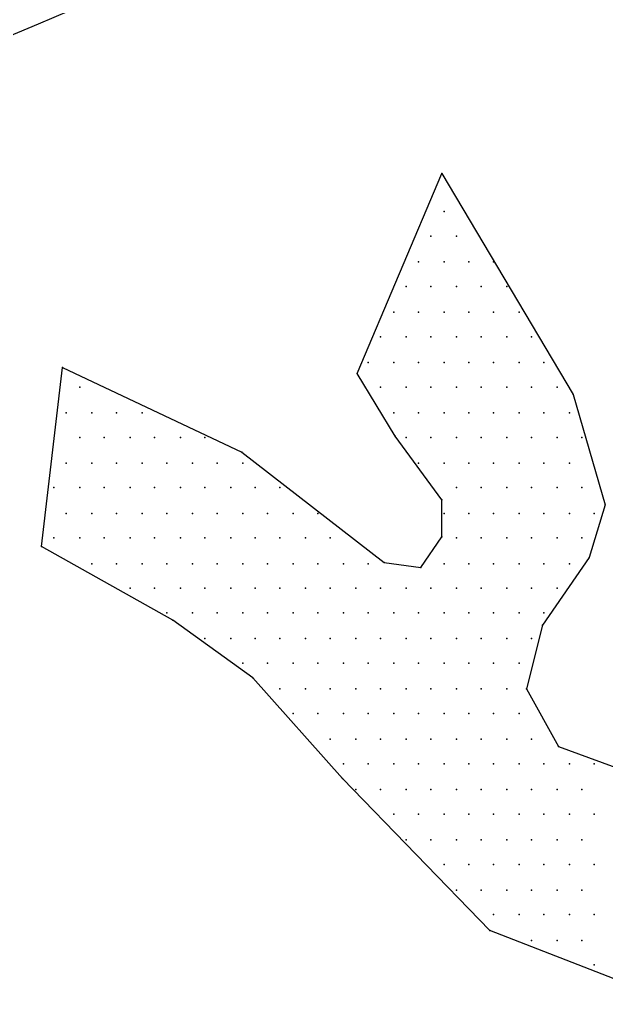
# Model space of a CAD drawing. Extents: x 204392 to 206166, y 706239 to 707835.
# Drawn here: x 204710.35 to 204715.4, y 707758.73 to 707767.17 of the extents above; entities that cross this region are included whole.
import ezdxf

# ---------------------------------------------------------------- set-up
doc = ezdxf.new("R2010")
doc.units = 0
doc.header["$LTSCALE"] = 7
doc.header["$MEASUREMENT"] = 0
doc.layers.add('FNCP001', color=2, linetype='Continuous')
doc.layers.add('KOTERET', color=1, linetype='Continuous')

# ---------------------------------------------------------------- blocks, each defined once
blk = doc.blocks.new('elips')
at = {"layer": 'KOTERET', "color": 1, "linetype": 'Continuous'}
for points in [[(183499.1831, 676929.4187, 0.06433), (183486.4417, 676932.9339, 0.055067), (183475.12, 676933.2717, 0.081051), (183461.7451, 676930.5218, 0.05642), (183453.2737, 676926.1409, 0.170965), (183446.7604, 676918.5457, 0.076819), (183445.7682, 676914.0539, 0.118306), (183447.3569, 676907.2082, 0.129737), (183452.4345, 676901.4391, 0.070189), (183462.3732, 676896.2032, 0.047922), (183469.826, 676894.3083, 0.049022), (183480.4932, 676893.543, 0.072792), (183496.0954, 676896.2454, 0.1248), (183506.3456, 676901.8508, 0.103709), (183511.9774, 676909.8156, 0.036886), (183512.3891, 676911.5627, 0.106536), (183512.1041, 676916.6878, 0.106243), (183507.037, 676924.4255, 0.106919), (183499.1831, 676929.4187)], [(183470.016, 676895.4537, 0.049045), (183480.4615, 676894.7042, 0.072972), (183495.7682, 676897.3644, 0.125195), (183505.5539, 676902.7006, 0.103069), (183510.8901, 676910.222, 0.035565), (183511.2437, 676911.7474, 0.105225), (183511.0009, 676916.3288, 0.105504), (183506.2242, 676923.6021, 0.107235), (183498.7609, 676928.3419, 0.064474), (183486.278, 676931.7833, 0.055181), (183475.1886, 676932.1158, 0.081162), (183462.1621, 676929.4398, 0.05669), (183453.886, 676925.1539, 0.171614), (183447.8425, 676918.1287, 0.076301), (183446.9293, 676914.0117, 0.117637), (183448.3967, 676907.7307, 0.130118), (183453.0995, 676902.3945, 0.070334), (183462.7691, 676897.2958, 0.047983), (183470.016, 676895.4537)]]:
    blk.add_lwpolyline(points, format="xyb", dxfattribs=at)
at = {"layer": 'KOTERET', "color": 2, "linetype": 'Continuous'}
for points in [[(183462.178, 676927.3919), (183462.5421, 676928.2522)], [(183462.5421, 676928.2522), (183463.1069, 676927.3021)], [(183462.5527, 676928.0886), (183462.5527, 676928.0886)], [(183462.4946, 676927.983), (183462.4946, 676927.983)], [(183462.6055, 676927.983), (183462.6055, 676927.983)], [(183462.4419, 676927.8722), (183462.4419, 676927.8722)], [(183462.5527, 676927.8722), (183462.5527, 676927.8722)], [(183462.6583, 676927.8722), (183462.6583, 676927.8722)], [(183462.7638, 676927.8722), (183462.7638, 676927.8722)], [(183462.3891, 676927.7666), (183462.3891, 676927.7666)], [(183462.4946, 676927.7666), (183462.4946, 676927.7666)], [(183462.6055, 676927.7666), (183462.6055, 676927.7666)], [(183462.711, 676927.7666), (183462.711, 676927.7666)], [(183462.8219, 676927.7666), (183462.8219, 676927.7666)], [(183462.3363, 676927.6558), (183462.3363, 676927.6558)], [(183462.4419, 676927.6558), (183462.4419, 676927.6558)], [(183462.5527, 676927.6558), (183462.5527, 676927.6558)], [(183462.6583, 676927.6558), (183462.6583, 676927.6558)], [(183462.7638, 676927.6558), (183462.7638, 676927.6558)], [(183462.8747, 676927.6558), (183462.8747, 676927.6558)], [(183462.2782, 676927.5502), (183462.2782, 676927.5502)], [(183462.3891, 676927.5502), (183462.3891, 676927.5502)], [(183462.4946, 676927.5502), (183462.4946, 676927.5502)], [(183462.6055, 676927.5502), (183462.6055, 676927.5502)], [(183462.711, 676927.5502), (183462.711, 676927.5502)], [(183462.8219, 676927.5502), (183462.8219, 676927.5502)], [(183462.9275, 676927.5502), (183462.9275, 676927.5502)], [(183460.8215, 676926.6476), (183460.9112, 676927.4183)], [(183460.9112, 676927.4183), (183461.6818, 676927.0541)], [(183462.2255, 676927.4394), (183462.2255, 676927.4394)], [(183462.3363, 676927.4394), (183462.3363, 676927.4394)], [(183462.4419, 676927.4394), (183462.4419, 676927.4394)], [(183462.5527, 676927.4394), (183462.5527, 676927.4394)], [(183462.6583, 676927.4394), (183462.6583, 676927.4394)], [(183462.7638, 676927.4394), (183462.7638, 676927.4394)], [(183462.8747, 676927.4394), (183462.8747, 676927.4394)], [(183462.9802, 676927.4394), (183462.9802, 676927.4394)], [(183462.3416, 676927.1227), (183462.178, 676927.3919)], [(183460.9851, 676927.3338), (183460.9851, 676927.3338)], [(183462.2782, 676927.3338), (183462.2782, 676927.3338)], [(183462.3891, 676927.3338), (183462.3891, 676927.3338)], [(183462.4946, 676927.3338), (183462.4946, 676927.3338)], [(183462.6055, 676927.3338), (183462.6055, 676927.3338)], [(183462.711, 676927.3338), (183462.711, 676927.3338)], [(183462.8219, 676927.3338), (183462.8219, 676927.3338)], [(183462.9275, 676927.3338), (183462.9275, 676927.3338)], [(183463.0383, 676927.3338), (183463.0383, 676927.3338)], [(183463.1069, 676927.3021), (183463.2441, 676926.8271)], [(183460.927, 676927.223), (183460.927, 676927.223)], [(183461.0379, 676927.223), (183461.0379, 676927.223)], [(183461.1434, 676927.223), (183461.1434, 676927.223)], [(183461.2543, 676927.223), (183461.2543, 676927.223)], [(183462.3363, 676927.223), (183462.3363, 676927.223)], [(183462.4419, 676927.223), (183462.4419, 676927.223)], [(183462.5527, 676927.223), (183462.5527, 676927.223)], [(183462.6583, 676927.223), (183462.6583, 676927.223)], [(183462.7638, 676927.223), (183462.7638, 676927.223)], [(183462.8747, 676927.223), (183462.8747, 676927.223)], [(183462.9802, 676927.223), (183462.9802, 676927.223)], [(183463.0911, 676927.223), (183463.0911, 676927.223)], [(183460.9851, 676927.1174), (183460.9851, 676927.1174)], [(183461.0907, 676927.1174), (183461.0907, 676927.1174)], [(183461.2015, 676927.1174), (183461.2015, 676927.1174)], [(183461.3071, 676927.1174), (183461.3071, 676927.1174)], [(183461.4179, 676927.1174), (183461.4179, 676927.1174)], [(183461.5235, 676927.1174), (183461.5235, 676927.1174)], [(183462.5421, 676926.8482), (183462.3416, 676927.1227)], [(183462.3891, 676927.1174), (183462.3891, 676927.1174)], [(183462.4946, 676927.1174), (183462.4946, 676927.1174)], [(183462.6055, 676927.1174), (183462.6055, 676927.1174)], [(183462.711, 676927.1174), (183462.711, 676927.1174)], [(183462.8219, 676927.1174), (183462.8219, 676927.1174)], [(183462.9275, 676927.1174), (183462.9275, 676927.1174)], [(183463.0383, 676927.1174), (183463.0383, 676927.1174)], [(183463.1439, 676927.1174), (183463.1439, 676927.1174)], [(183461.6818, 676927.0541), (183462.2941, 676926.579)], [(183460.927, 676927.0066), (183460.927, 676927.0066)], [(183461.0379, 676927.0066), (183461.0379, 676927.0066)], [(183461.1434, 676927.0066), (183461.1434, 676927.0066)], [(183461.2543, 676927.0066), (183461.2543, 676927.0066)], [(183461.3598, 676927.0066), (183461.3598, 676927.0066)], [(183461.4707, 676927.0066), (183461.4707, 676927.0066)], [(183461.5762, 676927.0066), (183461.5762, 676927.0066)], [(183461.6871, 676927.0066), (183461.6871, 676927.0066)], [(183462.4419, 676927.0066), (183462.4419, 676927.0066)], [(183462.5527, 676927.0066), (183462.5527, 676927.0066)], [(183462.6583, 676927.0066), (183462.6583, 676927.0066)], [(183462.7638, 676927.0066), (183462.7638, 676927.0066)], [(183462.8747, 676927.0066), (183462.8747, 676927.0066)], [(183462.9802, 676927.0066), (183462.9802, 676927.0066)], [(183463.0911, 676927.0066), (183463.0911, 676927.0066)], [(183460.8742, 676926.901), (183460.8742, 676926.901)], [(183460.9851, 676926.901), (183460.9851, 676926.901)], [(183461.0907, 676926.901), (183461.0907, 676926.901)], [(183461.2015, 676926.901), (183461.2015, 676926.901)], [(183461.3071, 676926.901), (183461.3071, 676926.901)], [(183461.4179, 676926.901), (183461.4179, 676926.901)], [(183461.5235, 676926.901), (183461.5235, 676926.901)], [(183461.6343, 676926.901), (183461.6343, 676926.901)], [(183461.7399, 676926.901), (183461.7399, 676926.901)], [(183461.8454, 676926.901), (183461.8454, 676926.901)], [(183462.6055, 676926.901), (183462.6055, 676926.901)], [(183462.711, 676926.901), (183462.711, 676926.901)], [(183462.8219, 676926.901), (183462.8219, 676926.901)], [(183462.9275, 676926.901), (183462.9275, 676926.901)], [(183463.0383, 676926.901), (183463.0383, 676926.901)], [(183463.1439, 676926.901), (183463.1439, 676926.901)], [(183462.5421, 676926.6899), (183462.5421, 676926.8482)], [(183463.2441, 676926.8271), (183463.1755, 676926.6001)], [(183460.927, 676926.7902), (183460.927, 676926.7902)], [(183461.0379, 676926.7902), (183461.0379, 676926.7902)], [(183461.1434, 676926.7902), (183461.1434, 676926.7902)], [(183461.2543, 676926.7902), (183461.2543, 676926.7902)], [(183461.3598, 676926.7902), (183461.3598, 676926.7902)], [(183461.4707, 676926.7902), (183461.4707, 676926.7902)], [(183461.5762, 676926.7902), (183461.5762, 676926.7902)], [(183461.6871, 676926.7902), (183461.6871, 676926.7902)], [(183461.7926, 676926.7902), (183461.7926, 676926.7902)], [(183461.9035, 676926.7902), (183461.9035, 676926.7902)], [(183462.0091, 676926.7902), (183462.0091, 676926.7902)], [(183462.5527, 676926.7902), (183462.5527, 676926.7902)], [(183462.6583, 676926.7902), (183462.6583, 676926.7902)], [(183462.7638, 676926.7902), (183462.7638, 676926.7902)], [(183462.8747, 676926.7902), (183462.8747, 676926.7902)], [(183462.9802, 676926.7902), (183462.9802, 676926.7902)], [(183463.0911, 676926.7902), (183463.0911, 676926.7902)], [(183463.1966, 676926.7902), (183463.1966, 676926.7902)], [(183460.8742, 676926.6846), (183460.8742, 676926.6846)], [(183460.9851, 676926.6846), (183460.9851, 676926.6846)], [(183461.0907, 676926.6846), (183461.0907, 676926.6846)], [(183461.2015, 676926.6846), (183461.2015, 676926.6846)], [(183461.3071, 676926.6846), (183461.3071, 676926.6846)], [(183461.4179, 676926.6846), (183461.4179, 676926.6846)], [(183461.5235, 676926.6846), (183461.5235, 676926.6846)], [(183461.6343, 676926.6846), (183461.6343, 676926.6846)], [(183461.7399, 676926.6846), (183461.7399, 676926.6846)], [(183461.8454, 676926.6846), (183461.8454, 676926.6846)], [(183461.9563, 676926.6846), (183461.9563, 676926.6846)], [(183462.0618, 676926.6846), (183462.0618, 676926.6846)], [(183462.4524, 676926.5579), (183462.5421, 676926.6899)], [(183462.6055, 676926.6846), (183462.6055, 676926.6846)], [(183462.711, 676926.6846), (183462.711, 676926.6846)], [(183462.8219, 676926.6846), (183462.8219, 676926.6846)], [(183462.9275, 676926.6846), (183462.9275, 676926.6846)], [(183463.0383, 676926.6846), (183463.0383, 676926.6846)], [(183463.1439, 676926.6846), (183463.1439, 676926.6846)], [(183461.3862, 676926.331), (183460.8215, 676926.6476)], [(183461.0379, 676926.5737), (183461.0379, 676926.5737)], [(183461.1434, 676926.5737), (183461.1434, 676926.5737)], [(183461.2543, 676926.5737), (183461.2543, 676926.5737)], [(183461.3598, 676926.5737), (183461.3598, 676926.5737)], [(183461.4707, 676926.5737), (183461.4707, 676926.5737)], [(183461.5762, 676926.5737), (183461.5762, 676926.5737)], [(183461.6871, 676926.5737), (183461.6871, 676926.5737)], [(183461.7926, 676926.5737), (183461.7926, 676926.5737)], [(183461.9035, 676926.5737), (183461.9035, 676926.5737)], [(183462.0091, 676926.5737), (183462.0091, 676926.5737)], [(183462.1199, 676926.5737), (183462.1199, 676926.5737)], [(183462.2255, 676926.5737), (183462.2255, 676926.5737)], [(183462.2941, 676926.579), (183462.4524, 676926.5579)], [(183462.5527, 676926.5737), (183462.5527, 676926.5737)], [(183462.6583, 676926.5737), (183462.6583, 676926.5737)], [(183462.7638, 676926.5737), (183462.7638, 676926.5737)], [(183462.8747, 676926.5737), (183462.8747, 676926.5737)], [(183463.1755, 676926.6001), (183462.975, 676926.3098)], [(183462.9802, 676926.5737), (183462.9802, 676926.5737)], [(183463.0911, 676926.5737), (183463.0911, 676926.5737)], [(183461.2015, 676926.4682), (183461.2015, 676926.4682)], [(183461.3071, 676926.4682), (183461.3071, 676926.4682)], [(183461.4179, 676926.4682), (183461.4179, 676926.4682)], [(183461.5235, 676926.4682), (183461.5235, 676926.4682)], [(183461.6343, 676926.4682), (183461.6343, 676926.4682)], [(183461.7399, 676926.4682), (183461.7399, 676926.4682)], [(183461.8454, 676926.4682), (183461.8454, 676926.4682)], [(183461.9563, 676926.4682), (183461.9563, 676926.4682)], [(183462.0618, 676926.4682), (183462.0618, 676926.4682)], [(183462.1727, 676926.4682), (183462.1727, 676926.4682)], [(183462.2782, 676926.4682), (183462.2782, 676926.4682)], [(183462.3891, 676926.4682), (183462.3891, 676926.4682)], [(183462.4946, 676926.4682), (183462.4946, 676926.4682)], [(183462.6055, 676926.4682), (183462.6055, 676926.4682)], [(183462.711, 676926.4682), (183462.711, 676926.4682)], [(183462.8219, 676926.4682), (183462.8219, 676926.4682)], [(183462.9275, 676926.4682), (183462.9275, 676926.4682)], [(183463.0383, 676926.4682), (183463.0383, 676926.4682)], [(183461.3598, 676926.3626), (183461.3598, 676926.3626)], [(183461.4707, 676926.3626), (183461.4707, 676926.3626)], [(183461.5762, 676926.3626), (183461.5762, 676926.3626)], [(183461.6871, 676926.3626), (183461.6871, 676926.3626)], [(183461.7926, 676926.3626), (183461.7926, 676926.3626)], [(183461.9035, 676926.3626), (183461.9035, 676926.3626)], [(183462.0091, 676926.3626), (183462.0091, 676926.3626)], [(183462.1199, 676926.3626), (183462.1199, 676926.3626)], [(183462.2255, 676926.3626), (183462.2255, 676926.3626)], [(183462.3363, 676926.3626), (183462.3363, 676926.3626)], [(183462.4419, 676926.3626), (183462.4419, 676926.3626)], [(183462.5527, 676926.3626), (183462.5527, 676926.3626)], [(183462.6583, 676926.3626), (183462.6583, 676926.3626)], [(183462.7638, 676926.3626), (183462.7638, 676926.3626)], [(183462.8747, 676926.3626), (183462.8747, 676926.3626)], [(183462.9802, 676926.3626), (183462.9802, 676926.3626)], [(183461.7293, 676926.0829), (183461.3862, 676926.331)], [(183462.975, 676926.3098), (183462.9063, 676926.0354)], [(183461.5235, 676926.2518), (183461.5235, 676926.2518)], [(183461.6343, 676926.2518), (183461.6343, 676926.2518)], [(183461.7399, 676926.2518), (183461.7399, 676926.2518)], [(183461.8454, 676926.2518), (183461.8454, 676926.2518)], [(183461.9563, 676926.2518), (183461.9563, 676926.2518)], [(183462.0618, 676926.2518), (183462.0618, 676926.2518)], [(183462.1727, 676926.2518), (183462.1727, 676926.2518)], [(183462.2782, 676926.2518), (183462.2782, 676926.2518)], [(183462.3891, 676926.2518), (183462.3891, 676926.2518)], [(183462.4946, 676926.2518), (183462.4946, 676926.2518)], [(183462.6055, 676926.2518), (183462.6055, 676926.2518)], [(183462.711, 676926.2518), (183462.711, 676926.2518)], [(183462.8219, 676926.2518), (183462.8219, 676926.2518)], [(183462.9275, 676926.2518), (183462.9275, 676926.2518)], [(183461.6871, 676926.1462), (183461.6871, 676926.1462)], [(183461.7926, 676926.1462), (183461.7926, 676926.1462)], [(183461.9035, 676926.1462), (183461.9035, 676926.1462)], [(183462.0091, 676926.1462), (183462.0091, 676926.1462)], [(183462.1199, 676926.1462), (183462.1199, 676926.1462)], [(183462.2255, 676926.1462), (183462.2255, 676926.1462)], [(183462.3363, 676926.1462), (183462.3363, 676926.1462)], [(183462.4419, 676926.1462), (183462.4419, 676926.1462)], [(183462.5527, 676926.1462), (183462.5527, 676926.1462)], [(183462.6583, 676926.1462), (183462.6583, 676926.1462)], [(183462.7638, 676926.1462), (183462.7638, 676926.1462)], [(183462.8747, 676926.1462), (183462.8747, 676926.1462)], [(183462.1146, 676925.6501), (183461.7293, 676926.0829)], [(183461.8454, 676926.0354), (183461.8454, 676926.0354)], [(183461.9563, 676926.0354), (183461.9563, 676926.0354)], [(183462.0618, 676926.0354), (183462.0618, 676926.0354)], [(183462.1727, 676926.0354), (183462.1727, 676926.0354)], [(183462.2782, 676926.0354), (183462.2782, 676926.0354)], [(183462.3891, 676926.0354), (183462.3891, 676926.0354)], [(183462.4946, 676926.0354), (183462.4946, 676926.0354)], [(183462.6055, 676926.0354), (183462.6055, 676926.0354)], [(183462.711, 676926.0354), (183462.711, 676926.0354)], [(183462.8219, 676926.0354), (183462.8219, 676926.0354)], [(183462.9063, 676926.0354), (183463.0436, 676925.7873)], [(183461.9035, 676925.9298), (183461.9035, 676925.9298)], [(183462.0091, 676925.9298), (183462.0091, 676925.9298)], [(183462.1199, 676925.9298), (183462.1199, 676925.9298)], [(183462.2255, 676925.9298), (183462.2255, 676925.9298)], [(183462.3363, 676925.9298), (183462.3363, 676925.9298)], [(183462.4419, 676925.9298), (183462.4419, 676925.9298)], [(183462.5527, 676925.9298), (183462.5527, 676925.9298)], [(183462.6583, 676925.9298), (183462.6583, 676925.9298)], [(183462.7638, 676925.9298), (183462.7638, 676925.9298)], [(183462.8747, 676925.9298), (183462.8747, 676925.9298)], [(183462.0618, 676925.819), (183462.0618, 676925.819)], [(183462.1727, 676925.819), (183462.1727, 676925.819)], [(183462.2782, 676925.819), (183462.2782, 676925.819)], [(183462.3891, 676925.819), (183462.3891, 676925.819)], [(183462.4946, 676925.819), (183462.4946, 676925.819)], [(183462.6055, 676925.819), (183462.6055, 676925.819)], [(183462.711, 676925.819), (183462.711, 676925.819)], [(183462.8219, 676925.819), (183462.8219, 676925.819)], [(183462.9275, 676925.819), (183462.9275, 676925.819)], [(183463.0436, 676925.7873), (183463.3603, 676925.6712)], [(183462.1199, 676925.7134), (183462.1199, 676925.7134)], [(183462.2255, 676925.7134), (183462.2255, 676925.7134)], [(183462.3363, 676925.7134), (183462.3363, 676925.7134)], [(183462.4419, 676925.7134), (183462.4419, 676925.7134)], [(183462.5527, 676925.7134), (183462.5527, 676925.7134)], [(183462.6583, 676925.7134), (183462.6583, 676925.7134)], [(183462.7638, 676925.7134), (183462.7638, 676925.7134)], [(183462.8747, 676925.7134), (183462.8747, 676925.7134)], [(183462.9802, 676925.7134), (183462.9802, 676925.7134)], [(183463.0911, 676925.7134), (183463.0911, 676925.7134)], [(183463.1966, 676925.7134), (183463.1966, 676925.7134)], [(183462.748, 676924.9956), (183462.1146, 676925.6501)], [(183462.1727, 676925.6026), (183462.1727, 676925.6026)], [(183462.2782, 676925.6026), (183462.2782, 676925.6026)], [(183462.3891, 676925.6026), (183462.3891, 676925.6026)], [(183462.4946, 676925.6026), (183462.4946, 676925.6026)], [(183462.6055, 676925.6026), (183462.6055, 676925.6026)], [(183462.711, 676925.6026), (183462.711, 676925.6026)], [(183462.8219, 676925.6026), (183462.8219, 676925.6026)], [(183462.9275, 676925.6026), (183462.9275, 676925.6026)], [(183463.0383, 676925.6026), (183463.0383, 676925.6026)], [(183463.1439, 676925.6026), (183463.1439, 676925.6026)], [(183462.3363, 676925.497), (183462.3363, 676925.497)], [(183462.4419, 676925.497), (183462.4419, 676925.497)], [(183462.5527, 676925.497), (183462.5527, 676925.497)], [(183462.6583, 676925.497), (183462.6583, 676925.497)], [(183462.7638, 676925.497), (183462.7638, 676925.497)], [(183462.8747, 676925.497), (183462.8747, 676925.497)], [(183462.9802, 676925.497), (183462.9802, 676925.497)], [(183463.0911, 676925.497), (183463.0911, 676925.497)], [(183463.1966, 676925.497), (183463.1966, 676925.497)], [(183462.3891, 676925.3862), (183462.3891, 676925.3862)], [(183462.4946, 676925.3862), (183462.4946, 676925.3862)], [(183462.6055, 676925.3862), (183462.6055, 676925.3862)], [(183462.711, 676925.3862), (183462.711, 676925.3862)], [(183462.8219, 676925.3862), (183462.8219, 676925.3862)], [(183462.9275, 676925.3862), (183462.9275, 676925.3862)], [(183463.0383, 676925.3862), (183463.0383, 676925.3862)], [(183463.1439, 676925.3862), (183463.1439, 676925.3862)], [(183462.5527, 676925.2806), (183462.5527, 676925.2806)], [(183462.6583, 676925.2806), (183462.6583, 676925.2806)], [(183462.7638, 676925.2806), (183462.7638, 676925.2806)], [(183462.8747, 676925.2806), (183462.8747, 676925.2806)], [(183462.9802, 676925.2806), (183462.9802, 676925.2806)], [(183463.0911, 676925.2806), (183463.0911, 676925.2806)], [(183463.1966, 676925.2806), (183463.1966, 676925.2806)], [(183462.6055, 676925.1698), (183462.6055, 676925.1698)], [(183462.711, 676925.1698), (183462.711, 676925.1698)], [(183462.8219, 676925.1698), (183462.8219, 676925.1698)], [(183462.9275, 676925.1698), (183462.9275, 676925.1698)], [(183463.0383, 676925.1698), (183463.0383, 676925.1698)], [(183463.1439, 676925.1698), (183463.1439, 676925.1698)], [(183462.7638, 676925.0642), (183462.7638, 676925.0642)], [(183462.8747, 676925.0642), (183462.8747, 676925.0642)], [(183462.9802, 676925.0642), (183462.9802, 676925.0642)], [(183463.0911, 676925.0642), (183463.0911, 676925.0642)], [(183463.1966, 676925.0642), (183463.1966, 676925.0642)], [(183463.3339, 676924.7686), (183462.748, 676924.9956)], [(183462.9275, 676924.9534), (183462.9275, 676924.9534)], [(183463.0383, 676924.9534), (183463.0383, 676924.9534)], [(183463.1439, 676924.9534), (183463.1439, 676924.9534)], [(183463.1966, 676924.8478), (183463.1966, 676924.8478)]]:
    blk.add_lwpolyline(points, dxfattribs=at)
at = {"layer": 'KOTERET', "color": 1}
for p in [(183462.5421, 676928.2522), (183462.5421, 676928.2522), (183462.5527, 676928.0886), (183462.5527, 676928.0886), (183462.4946, 676927.983), (183462.4946, 676927.983), (183462.6055, 676927.983), (183462.6055, 676927.983), (183462.4419, 676927.8722), (183462.4419, 676927.8722), (183462.5527, 676927.8722), (183462.5527, 676927.8722), (183462.6583, 676927.8722), (183462.6583, 676927.8722), (183462.7638, 676927.8722), (183462.7638, 676927.8722), (183462.3891, 676927.7666), (183462.3891, 676927.7666), (183462.4946, 676927.7666), (183462.4946, 676927.7666), (183462.6055, 676927.7666), (183462.6055, 676927.7666), (183462.711, 676927.7666), (183462.711, 676927.7666), (183462.8219, 676927.7666), (183462.8219, 676927.7666), (183462.3363, 676927.6558), (183462.3363, 676927.6558), (183462.4419, 676927.6558), (183462.4419, 676927.6558), (183462.5527, 676927.6558), (183462.5527, 676927.6558), (183462.6583, 676927.6558), (183462.6583, 676927.6558), (183462.7638, 676927.6558), (183462.7638, 676927.6558), (183462.8747, 676927.6558), (183462.8747, 676927.6558), (183462.2782, 676927.5502), (183462.2782, 676927.5502), (183462.3891, 676927.5502), (183462.3891, 676927.5502), (183462.4946, 676927.5502), (183462.4946, 676927.5502), (183462.6055, 676927.5502), (183462.6055, 676927.5502), (183462.711, 676927.5502), (183462.711, 676927.5502), (183462.8219, 676927.5502), (183462.8219, 676927.5502), (183462.9275, 676927.5502), (183462.9275, 676927.5502), (183460.9112, 676927.4183), (183460.9112, 676927.4183), (183462.2255, 676927.4394), (183462.2255, 676927.4394), (183462.3363, 676927.4394), (183462.3363, 676927.4394), (183462.4419, 676927.4394), (183462.4419, 676927.4394), (183462.5527, 676927.4394), (183462.5527, 676927.4394), (183462.6583, 676927.4394), (183462.6583, 676927.4394), (183462.7638, 676927.4394), (183462.7638, 676927.4394), (183462.8747, 676927.4394), (183462.8747, 676927.4394), (183462.9802, 676927.4394), (183462.9802, 676927.4394), (183462.178, 676927.3919), (183462.178, 676927.3919), (183460.9851, 676927.3338), (183460.9851, 676927.3338), (183462.2782, 676927.3338), (183462.2782, 676927.3338), (183462.3891, 676927.3338), (183462.3891, 676927.3338), (183462.4946, 676927.3338), (183462.4946, 676927.3338), (183462.6055, 676927.3338), (183462.6055, 676927.3338), (183462.711, 676927.3338), (183462.711, 676927.3338), (183462.8219, 676927.3338), (183462.8219, 676927.3338), (183462.9275, 676927.3338), (183462.9275, 676927.3338), (183463.0383, 676927.3338), (183463.0383, 676927.3338), (183463.1069, 676927.3021), (183463.1069, 676927.3021), (183460.927, 676927.223), (183460.927, 676927.223), (183461.0379, 676927.223), (183461.0379, 676927.223), (183461.1434, 676927.223), (183461.1434, 676927.223), (183461.2543, 676927.223), (183461.2543, 676927.223), (183462.3363, 676927.223), (183462.3363, 676927.223), (183462.4419, 676927.223), (183462.4419, 676927.223), (183462.5527, 676927.223), (183462.5527, 676927.223), (183462.6583, 676927.223), (183462.6583, 676927.223), (183462.7638, 676927.223), (183462.7638, 676927.223), (183462.8747, 676927.223), (183462.8747, 676927.223), (183462.9802, 676927.223), (183462.9802, 676927.223), (183463.0911, 676927.223), (183463.0911, 676927.223), (183460.9851, 676927.1174), (183460.9851, 676927.1174), (183461.0907, 676927.1174), (183461.0907, 676927.1174), (183461.2015, 676927.1174), (183461.2015, 676927.1174), (183461.3071, 676927.1174), (183461.3071, 676927.1174), (183461.4179, 676927.1174), (183461.4179, 676927.1174), (183461.5235, 676927.1174), (183461.5235, 676927.1174), (183462.3416, 676927.1227), (183462.3416, 676927.1227), (183462.3891, 676927.1174), (183462.3891, 676927.1174), (183462.4946, 676927.1174), (183462.4946, 676927.1174), (183462.6055, 676927.1174), (183462.6055, 676927.1174), (183462.711, 676927.1174), (183462.711, 676927.1174), (183462.8219, 676927.1174), (183462.8219, 676927.1174), (183462.9275, 676927.1174), (183462.9275, 676927.1174), (183463.0383, 676927.1174), (183463.0383, 676927.1174), (183463.1439, 676927.1174), (183463.1439, 676927.1174), (183461.6818, 676927.0541), (183461.6818, 676927.0541), (183460.927, 676927.0066), (183460.927, 676927.0066), (183461.0379, 676927.0066), (183461.0379, 676927.0066), (183461.1434, 676927.0066), (183461.1434, 676927.0066), (183461.2543, 676927.0066), (183461.2543, 676927.0066), (183461.3598, 676927.0066), (183461.3598, 676927.0066), (183461.4707, 676927.0066), (183461.4707, 676927.0066), (183461.5762, 676927.0066), (183461.5762, 676927.0066), (183461.6871, 676927.0066), (183461.6871, 676927.0066), (183462.4419, 676927.0066), (183462.4419, 676927.0066), (183462.5527, 676927.0066), (183462.5527, 676927.0066), (183462.6583, 676927.0066), (183462.6583, 676927.0066), (183462.7638, 676927.0066), (183462.7638, 676927.0066), (183462.8747, 676927.0066), (183462.8747, 676927.0066), (183462.9802, 676927.0066), (183462.9802, 676927.0066), (183463.0911, 676927.0066), (183463.0911, 676927.0066), (183460.8742, 676926.901), (183460.8742, 676926.901), (183460.9851, 676926.901), (183460.9851, 676926.901), (183461.0907, 676926.901), (183461.0907, 676926.901), (183461.2015, 676926.901), (183461.2015, 676926.901), (183461.3071, 676926.901), (183461.3071, 676926.901), (183461.4179, 676926.901), (183461.4179, 676926.901), (183461.5235, 676926.901), (183461.5235, 676926.901), (183461.6343, 676926.901), (183461.6343, 676926.901), (183461.7399, 676926.901), (183461.7399, 676926.901), (183461.8454, 676926.901), (183461.8454, 676926.901), (183462.6055, 676926.901), (183462.6055, 676926.901), (183462.711, 676926.901), (183462.711, 676926.901), (183462.8219, 676926.901), (183462.8219, 676926.901), (183462.9275, 676926.901), (183462.9275, 676926.901), (183463.0383, 676926.901), (183463.0383, 676926.901), (183463.1439, 676926.901), (183463.1439, 676926.901), (183462.5421, 676926.8482), (183462.5421, 676926.8482), (183463.2441, 676926.8271), (183463.2441, 676926.8271), (183460.927, 676926.7902), (183460.927, 676926.7902), (183461.0379, 676926.7902), (183461.0379, 676926.7902), (183461.1434, 676926.7902), (183461.1434, 676926.7902), (183461.2543, 676926.7902), (183461.2543, 676926.7902), (183461.3598, 676926.7902), (183461.3598, 676926.7902), (183461.4707, 676926.7902), (183461.4707, 676926.7902), (183461.5762, 676926.7902), (183461.5762, 676926.7902), (183461.6871, 676926.7902), (183461.6871, 676926.7902), (183461.7926, 676926.7902), (183461.7926, 676926.7902), (183461.9035, 676926.7902), (183461.9035, 676926.7902), (183462.0091, 676926.7902), (183462.0091, 676926.7902), (183462.5527, 676926.7902), (183462.5527, 676926.7902), (183462.6583, 676926.7902), (183462.6583, 676926.7902), (183462.7638, 676926.7902), (183462.7638, 676926.7902), (183462.8747, 676926.7902), (183462.8747, 676926.7902), (183462.9802, 676926.7902), (183462.9802, 676926.7902), (183463.0911, 676926.7902), (183463.0911, 676926.7902), (183463.1966, 676926.7902), (183463.1966, 676926.7902), (183460.8742, 676926.6846), (183460.8742, 676926.6846), (183460.9851, 676926.6846), (183460.9851, 676926.6846), (183461.0907, 676926.6846), (183461.0907, 676926.6846), (183461.2015, 676926.6846), (183461.2015, 676926.6846), (183461.3071, 676926.6846), (183461.3071, 676926.6846), (183461.4179, 676926.6846), (183461.4179, 676926.6846), (183461.5235, 676926.6846), (183461.5235, 676926.6846), (183461.6343, 676926.6846), (183461.6343, 676926.6846), (183461.7399, 676926.6846), (183461.7399, 676926.6846), (183461.8454, 676926.6846), (183461.8454, 676926.6846), (183461.9563, 676926.6846), (183461.9563, 676926.6846), (183462.0618, 676926.6846), (183462.0618, 676926.6846), (183462.5421, 676926.6899), (183462.5421, 676926.6899), (183462.6055, 676926.6846), (183462.6055, 676926.6846), (183462.711, 676926.6846), (183462.711, 676926.6846), (183462.8219, 676926.6846), (183462.8219, 676926.6846), (183462.9275, 676926.6846), (183462.9275, 676926.6846), (183463.0383, 676926.6846), (183463.0383, 676926.6846), (183463.1439, 676926.6846), (183463.1439, 676926.6846), (183460.8215, 676926.6476), (183460.8215, 676926.6476), (183461.0379, 676926.5737), (183461.0379, 676926.5737), (183461.1434, 676926.5737), (183461.1434, 676926.5737), (183461.2543, 676926.5737), (183461.2543, 676926.5737), (183461.3598, 676926.5737), (183461.3598, 676926.5737), (183461.4707, 676926.5737), (183461.4707, 676926.5737), (183461.5762, 676926.5737), (183461.5762, 676926.5737), (183461.6871, 676926.5737), (183461.6871, 676926.5737), (183461.7926, 676926.5737), (183461.7926, 676926.5737), (183461.9035, 676926.5737), (183461.9035, 676926.5737), (183462.0091, 676926.5737), (183462.0091, 676926.5737), (183462.1199, 676926.5737), (183462.1199, 676926.5737), (183462.2255, 676926.5737), (183462.2255, 676926.5737), (183462.2941, 676926.579), (183462.2941, 676926.579), (183462.5527, 676926.5737), (183462.5527, 676926.5737), (183462.6583, 676926.5737), (183462.6583, 676926.5737), (183462.7638, 676926.5737), (183462.7638, 676926.5737), (183462.8747, 676926.5737), (183462.8747, 676926.5737), (183462.9802, 676926.5737), (183462.9802, 676926.5737), (183463.0911, 676926.5737), (183463.0911, 676926.5737), (183463.1755, 676926.6001), (183463.1755, 676926.6001), (183462.4524, 676926.5579), (183462.4524, 676926.5579), (183461.2015, 676926.4682), (183461.2015, 676926.4682), (183461.3071, 676926.4682), (183461.3071, 676926.4682), (183461.4179, 676926.4682), (183461.4179, 676926.4682), (183461.5235, 676926.4682), (183461.5235, 676926.4682), (183461.6343, 676926.4682), (183461.6343, 676926.4682), (183461.7399, 676926.4682), (183461.7399, 676926.4682), (183461.8454, 676926.4682), (183461.8454, 676926.4682), (183461.9563, 676926.4682), (183461.9563, 676926.4682), (183462.0618, 676926.4682), (183462.0618, 676926.4682), (183462.1727, 676926.4682), (183462.1727, 676926.4682), (183462.2782, 676926.4682), (183462.2782, 676926.4682), (183462.3891, 676926.4682), (183462.3891, 676926.4682), (183462.4946, 676926.4682), (183462.4946, 676926.4682), (183462.6055, 676926.4682), (183462.6055, 676926.4682), (183462.711, 676926.4682), (183462.711, 676926.4682), (183462.8219, 676926.4682), (183462.8219, 676926.4682), (183462.9275, 676926.4682), (183462.9275, 676926.4682), (183463.0383, 676926.4682), (183463.0383, 676926.4682), (183461.3598, 676926.3626), (183461.3598, 676926.3626), (183461.4707, 676926.3626), (183461.4707, 676926.3626), (183461.5762, 676926.3626), (183461.5762, 676926.3626), (183461.6871, 676926.3626), (183461.6871, 676926.3626), (183461.7926, 676926.3626), (183461.7926, 676926.3626), (183461.9035, 676926.3626), (183461.9035, 676926.3626), (183462.0091, 676926.3626), (183462.0091, 676926.3626), (183462.1199, 676926.3626), (183462.1199, 676926.3626), (183462.2255, 676926.3626), (183462.2255, 676926.3626), (183462.3363, 676926.3626), (183462.3363, 676926.3626), (183462.4419, 676926.3626), (183462.4419, 676926.3626), (183462.5527, 676926.3626), (183462.5527, 676926.3626), (183462.6583, 676926.3626), (183462.6583, 676926.3626), (183462.7638, 676926.3626), (183462.7638, 676926.3626), (183462.8747, 676926.3626), (183462.8747, 676926.3626), (183462.9802, 676926.3626), (183462.9802, 676926.3626), (183461.3862, 676926.331), (183461.3862, 676926.331), (183462.975, 676926.3098), (183462.975, 676926.3098), (183461.5235, 676926.2518), (183461.5235, 676926.2518), (183461.6343, 676926.2518), (183461.6343, 676926.2518), (183461.7399, 676926.2518), (183461.7399, 676926.2518), (183461.8454, 676926.2518), (183461.8454, 676926.2518), (183461.9563, 676926.2518), (183461.9563, 676926.2518), (183462.0618, 676926.2518), (183462.0618, 676926.2518), (183462.1727, 676926.2518), (183462.1727, 676926.2518), (183462.2782, 676926.2518), (183462.2782, 676926.2518), (183462.3891, 676926.2518), (183462.3891, 676926.2518), (183462.4946, 676926.2518), (183462.4946, 676926.2518), (183462.6055, 676926.2518), (183462.6055, 676926.2518), (183462.711, 676926.2518), (183462.711, 676926.2518), (183462.8219, 676926.2518), (183462.8219, 676926.2518), (183462.9275, 676926.2518), (183462.9275, 676926.2518), (183461.6871, 676926.1462), (183461.6871, 676926.1462), (183461.7926, 676926.1462), (183461.7926, 676926.1462), (183461.9035, 676926.1462), (183461.9035, 676926.1462), (183462.0091, 676926.1462), (183462.0091, 676926.1462), (183462.1199, 676926.1462), (183462.1199, 676926.1462), (183462.2255, 676926.1462), (183462.2255, 676926.1462), (183462.3363, 676926.1462), (183462.3363, 676926.1462), (183462.4419, 676926.1462), (183462.4419, 676926.1462), (183462.5527, 676926.1462), (183462.5527, 676926.1462), (183462.6583, 676926.1462), (183462.6583, 676926.1462), (183462.7638, 676926.1462), (183462.7638, 676926.1462), (183462.8747, 676926.1462), (183462.8747, 676926.1462), (183461.7293, 676926.0829), (183461.7293, 676926.0829), (183461.8454, 676926.0354), (183461.8454, 676926.0354), (183461.9563, 676926.0354), (183461.9563, 676926.0354), (183462.0618, 676926.0354), (183462.0618, 676926.0354), (183462.1727, 676926.0354), (183462.1727, 676926.0354), (183462.2782, 676926.0354), (183462.2782, 676926.0354), (183462.3891, 676926.0354), (183462.3891, 676926.0354), (183462.4946, 676926.0354), (183462.4946, 676926.0354), (183462.6055, 676926.0354), (183462.6055, 676926.0354), (183462.711, 676926.0354), (183462.711, 676926.0354), (183462.8219, 676926.0354), (183462.8219, 676926.0354), (183462.9063, 676926.0354), (183462.9063, 676926.0354), (183461.9035, 676925.9298), (183461.9035, 676925.9298), (183462.0091, 676925.9298), (183462.0091, 676925.9298), (183462.1199, 676925.9298), (183462.1199, 676925.9298), (183462.2255, 676925.9298), (183462.2255, 676925.9298), (183462.3363, 676925.9298), (183462.3363, 676925.9298), (183462.4419, 676925.9298), (183462.4419, 676925.9298), (183462.5527, 676925.9298), (183462.5527, 676925.9298), (183462.6583, 676925.9298), (183462.6583, 676925.9298), (183462.7638, 676925.9298), (183462.7638, 676925.9298), (183462.8747, 676925.9298), (183462.8747, 676925.9298), (183462.0618, 676925.819), (183462.0618, 676925.819), (183462.1727, 676925.819), (183462.1727, 676925.819), (183462.2782, 676925.819), (183462.2782, 676925.819), (183462.3891, 676925.819), (183462.3891, 676925.819), (183462.4946, 676925.819), (183462.4946, 676925.819), (183462.6055, 676925.819), (183462.6055, 676925.819), (183462.711, 676925.819), (183462.711, 676925.819), (183462.8219, 676925.819), (183462.8219, 676925.819), (183462.9275, 676925.819), (183462.9275, 676925.819), (183463.0436, 676925.7873), (183463.0436, 676925.7873), (183462.1199, 676925.7134), (183462.1199, 676925.7134), (183462.2255, 676925.7134), (183462.2255, 676925.7134), (183462.3363, 676925.7134), (183462.3363, 676925.7134), (183462.4419, 676925.7134), (183462.4419, 676925.7134), (183462.5527, 676925.7134), (183462.5527, 676925.7134), (183462.6583, 676925.7134), (183462.6583, 676925.7134), (183462.7638, 676925.7134), (183462.7638, 676925.7134), (183462.8747, 676925.7134), (183462.8747, 676925.7134), (183462.9802, 676925.7134), (183462.9802, 676925.7134), (183463.0911, 676925.7134), (183463.0911, 676925.7134), (183463.1966, 676925.7134), (183463.1966, 676925.7134), (183462.1146, 676925.6501), (183462.1146, 676925.6501), (183462.1727, 676925.6026), (183462.1727, 676925.6026), (183462.2782, 676925.6026), (183462.2782, 676925.6026), (183462.3891, 676925.6026), (183462.3891, 676925.6026), (183462.4946, 676925.6026), (183462.4946, 676925.6026), (183462.6055, 676925.6026), (183462.6055, 676925.6026), (183462.711, 676925.6026), (183462.711, 676925.6026), (183462.8219, 676925.6026), (183462.8219, 676925.6026), (183462.9275, 676925.6026), (183462.9275, 676925.6026), (183463.0383, 676925.6026), (183463.0383, 676925.6026), (183463.1439, 676925.6026), (183463.1439, 676925.6026), (183462.3363, 676925.497), (183462.3363, 676925.497), (183462.4419, 676925.497), (183462.4419, 676925.497), (183462.5527, 676925.497), (183462.5527, 676925.497), (183462.6583, 676925.497), (183462.6583, 676925.497), (183462.7638, 676925.497), (183462.7638, 676925.497), (183462.8747, 676925.497), (183462.8747, 676925.497), (183462.9802, 676925.497), (183462.9802, 676925.497), (183463.0911, 676925.497), (183463.0911, 676925.497), (183463.1966, 676925.497), (183463.1966, 676925.497), (183462.3891, 676925.3862), (183462.3891, 676925.3862), (183462.4946, 676925.3862), (183462.4946, 676925.3862), (183462.6055, 676925.3862), (183462.6055, 676925.3862), (183462.711, 676925.3862), (183462.711, 676925.3862), (183462.8219, 676925.3862), (183462.8219, 676925.3862), (183462.9275, 676925.3862), (183462.9275, 676925.3862), (183463.0383, 676925.3862), (183463.0383, 676925.3862), (183463.1439, 676925.3862), (183463.1439, 676925.3862), (183462.5527, 676925.2806), (183462.5527, 676925.2806), (183462.6583, 676925.2806), (183462.6583, 676925.2806), (183462.7638, 676925.2806), (183462.7638, 676925.2806), (183462.8747, 676925.2806), (183462.8747, 676925.2806), (183462.9802, 676925.2806), (183462.9802, 676925.2806), (183463.0911, 676925.2806), (183463.0911, 676925.2806), (183463.1966, 676925.2806), (183463.1966, 676925.2806), (183462.6055, 676925.1698), (183462.6055, 676925.1698), (183462.711, 676925.1698), (183462.711, 676925.1698), (183462.8219, 676925.1698), (183462.8219, 676925.1698), (183462.9275, 676925.1698), (183462.9275, 676925.1698), (183463.0383, 676925.1698), (183463.0383, 676925.1698), (183463.1439, 676925.1698), (183463.1439, 676925.1698), (183462.7638, 676925.0642), (183462.7638, 676925.0642), (183462.8747, 676925.0642), (183462.8747, 676925.0642), (183462.9802, 676925.0642), (183462.9802, 676925.0642), (183463.0911, 676925.0642), (183463.0911, 676925.0642), (183463.1966, 676925.0642), (183463.1966, 676925.0642), (183462.748, 676924.9956), (183462.748, 676924.9956), (183462.9275, 676924.9534), (183462.9275, 676924.9534), (183463.0383, 676924.9534), (183463.0383, 676924.9534), (183463.1439, 676924.9534), (183463.1439, 676924.9534), (183463.1966, 676924.8478), (183463.1966, 676924.8478)]:
    blk.add_point(p, dxfattribs=at)

msp = doc.modelspace()

# ---------------------------------------------------------------- block references
at = {"layer": 'FNCP001', "xscale": 2, "yscale": 2, "zscale": 2}
msp.add_blockref('elips', (-162211.0999, -646090.6624), dxfattribs=at)

doc.saveas('drawing.dxf')
